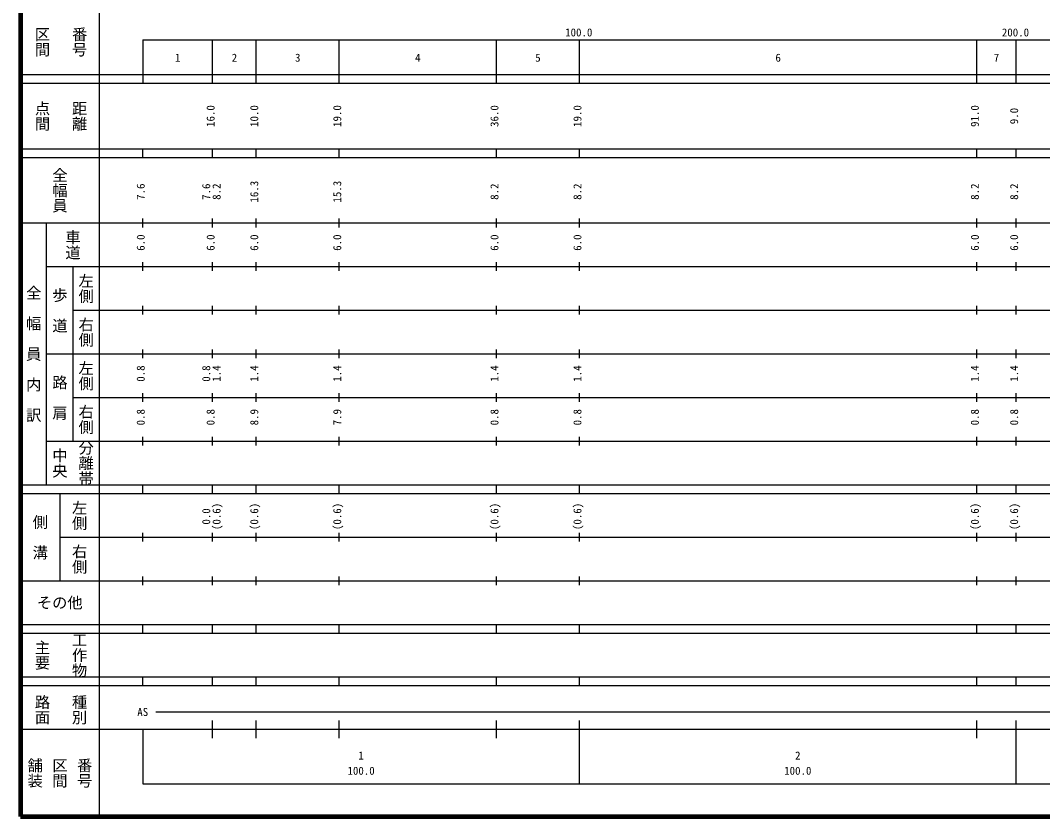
# Model space of a CAD drawing. Units: millimetres on the paper, enlarged 1000 times. Extents: x 40000 to 680000, y 20000 to 380000.
# Drawn here: x 40000 to 274046, y 20000 to 202409 of the extents above; entities that cross this region are included whole.
import ezdxf
from ezdxf.enums import TextEntityAlignment as Align

# ---------------------------------------------------------------- set-up
doc = ezdxf.new("R2010")
doc.units = ezdxf.units.MM
doc.header["$LTSCALE"] = 1000
doc.layers.add('M-TTL', color=2, linetype='Continuous', lineweight=140)
doc.layers.add('M-TTL-BAND', color=7, linetype='Continuous', lineweight=25)
doc.styles.add('@ＭＳ ゴシック', font='')
doc.styles.add('ＭＳ ゴシック', font='')
doc.styles.get('@ＭＳ ゴシック').set_extended_font_data('@MS Gothic')
doc.styles.get('ＭＳ ゴシック').set_extended_font_data('MS Gothic')

msp = doc.modelspace()

# ---------------------------------------------------------------- linework, layer by layer
at = {"layer": 'M-TTL'}
for p, q in [((40000, 380000), (40000, 20000)), ((40000, 20000), (680000, 20000))]:
    msp.add_line(p, q, dxfattribs=at)
at = {"layer": 'M-TTL-BAND'}
for p, q in [((58000, 370000), (58000, 20000)), ((68000, 198000), (579000, 198000)), ((68000, 198000), (68000, 188000)), ((84000, 188000), (84000, 198000)), ((94000, 188000), (94000, 198000)), ((113000, 188000), (113000, 198000)), ((149000, 188000), (149000, 198000)), ((168000, 188000), (168000, 198000)), ((259000, 188000), (259000, 198000)), ((268000, 188000), (268000, 198000)), ((40000, 190000), (579000, 190000)), ((40000, 188000), (579000, 188000)), ((40000, 173000), (579000, 173000)), ((40000, 171000), (579000, 171000)), ((68000, 171000), (68000, 173000)), ((84000, 171000), (84000, 173000)), ((94000, 171000), (94000, 173000)), ((113000, 171000), (113000, 173000)), ((149000, 171000), (149000, 173000)), ((168000, 171000), (168000, 173000)), ((259000, 171000), (259000, 173000)), ((268000, 171000), (268000, 173000)), ((68000, 155000), (68000, 157000)), ((84000, 155000), (84000, 157000)), ((94000, 155000), (94000, 157000)), ((113000, 155000), (113000, 157000)), ((149000, 155000), (149000, 157000)), ((168000, 155000), (168000, 157000)), ((259000, 155000), (259000, 157000)), ((268000, 155000), (268000, 157000)), ((40000, 156000), (579000, 156000)), ((46000, 96000), (46000, 156000)), ((46000, 146000), (579000, 146000)), ((52000, 146000), (52000, 106000)), ((68000, 145000), (68000, 147000)), ((84000, 145000), (84000, 147000)), ((94000, 145000), (94000, 147000)), ((113000, 145000), (113000, 147000)), ((149000, 145000), (149000, 147000)), ((168000, 145000), (168000, 147000)), ((259000, 145000), (259000, 147000)), ((268000, 145000), (268000, 147000)), ((52000, 136000), (579000, 136000)), ((68000, 135000), (68000, 137000)), ((84000, 135000), (84000, 137000)), ((94000, 135000), (94000, 137000)), ((113000, 135000), (113000, 137000)), ((149000, 135000), (149000, 137000)), ((168000, 135000), (168000, 137000)), ((259000, 135000), (259000, 137000)), ((268000, 135000), (268000, 137000)), ((68000, 125000), (68000, 127000)), ((84000, 125000), (84000, 127000)), ((94000, 125000), (94000, 127000)), ((113000, 125000), (113000, 127000)), ((149000, 125000), (149000, 127000)), ((168000, 125000), (168000, 127000)), ((259000, 125000), (259000, 127000)), ((268000, 125000), (268000, 127000)), ((46000, 126000), (579000, 126000)), ((52000, 116000), (579000, 116000)), ((68000, 115000), (68000, 117000)), ((84000, 115000), (84000, 117000)), ((94000, 115000), (94000, 117000)), ((113000, 115000), (113000, 117000)), ((149000, 115000), (149000, 117000)), ((168000, 115000), (168000, 117000)), ((259000, 115000), (259000, 117000)), ((268000, 115000), (268000, 117000)), ((46000, 106000), (579000, 106000)), ((68000, 105000), (68000, 107000)), ((84000, 105000), (84000, 107000)), ((94000, 105000), (94000, 107000)), ((113000, 105000), (113000, 107000)), ((149000, 105000), (149000, 107000)), ((168000, 105000), (168000, 107000)), ((259000, 105000), (259000, 107000)), ((268000, 105000), (268000, 107000)), ((40000, 96000), (579000, 96000)), ((68000, 94000), (68000, 96000)), ((84000, 94000), (84000, 96000)), ((94000, 94000), (94000, 96000)), ((113000, 94000), (113000, 96000)), ((149000, 94000), (149000, 96000)), ((168000, 94000), (168000, 96000)), ((259000, 94000), (259000, 96000)), ((268000, 94000), (268000, 96000)), ((40000, 94000), (579000, 94000)), ((49000, 94000), (49000, 74000)), ((68000, 83000), (68000, 85000)), ((84000, 83000), (84000, 85000)), ((94000, 83000), (94000, 85000)), ((113000, 83000), (113000, 85000)), ((149000, 83000), (149000, 85000)), ((168000, 83000), (168000, 85000)), ((259000, 83000), (259000, 85000)), ((268000, 83000), (268000, 85000)), ((49000, 84000), (579000, 84000)), ((68000, 73000), (68000, 75000)), ((84000, 73000), (84000, 75000)), ((94000, 73000), (94000, 75000)), ((113000, 73000), (113000, 75000)), ((149000, 73000), (149000, 75000)), ((168000, 73000), (168000, 75000)), ((259000, 73000), (259000, 75000)), ((268000, 73000), (268000, 75000)), ((40000, 74000), (579000, 74000)), ((40000, 64000), (579000, 64000)), ((68000, 62000), (68000, 64000)), ((84000, 62000), (84000, 64000)), ((94000, 62000), (94000, 64000)), ((113000, 62000), (113000, 64000)), ((149000, 62000), (149000, 64000)), ((168000, 62000), (168000, 64000)), ((259000, 62000), (259000, 64000)), ((268000, 62000), (268000, 64000)), ((40000, 62000), (579000, 62000)), ((40000, 52000), (579000, 52000)), ((68000, 50000), (68000, 52000)), ((84000, 50000), (84000, 52000)), ((94000, 50000), (94000, 52000)), ((113000, 50000), (113000, 52000)), ((149000, 50000), (149000, 52000)), ((168000, 50000), (168000, 52000)), ((259000, 50000), (259000, 52000)), ((268000, 50000), (268000, 52000)), ((40000, 50000), (579000, 50000)), ((71000, 44000), (529000, 44000)), ((40000, 40000), (579000, 40000)), ((68000, 40000), (68000, 27500)), ((84000, 38000), (84000, 42000)), ((94000, 38000), (94000, 42000)), ((113000, 38000), (113000, 42000)), ((149000, 38000), (149000, 42000)), ((168000, 27500), (168000, 42000)), ((259000, 38000), (259000, 42000)), ((268000, 27500), (268000, 42000)), ((68000, 27500), (579000, 27500))]:
    msp.add_line(p, q, dxfattribs=at)

# ---------------------------------------------------------------- texts
at = {"layer": 'M-TTL-BAND', "style": '@ＭＳ ゴシック'}
for s, p in [('区間', (45000, 197500)), ('番号', (53500, 197500)), ('点間', (45000, 180500)), ('距離', (53500, 180500)), ('全幅員', (49000, 163500)), ('車道', (52000, 151000)), ('左側', (55000, 141000)), ('全\u3000幅\u3000員\u3000内\u3000訳', (43000, 126000)), ('歩\u3000道', (49000, 136000)), ('右側', (55000, 131000)), ('左側', (55000, 121000)), ('路\u3000肩', (49000, 116000)), ('右側', (55000, 111000)), ('分離帯', (55000, 101000)), ('中央', (49000, 101000)), ('左側', (53500, 89000)), ('側\u3000溝', (44500, 84000)), ('右側', (53500, 79000)), ('工作物', (53500, 57000)), ('主要', (45000, 57000)), ('路面', (45000, 44500)), ('種別', (53500, 44500)), ('舗装', (43333, 30000)), ('区間', (49000, 30000)), ('番号', (54667, 30000))]:
    msp.add_text(s, height=2566, rotation=270, dxfattribs=at).set_placement(p, align=Align.MIDDLE_CENTER)
at = {"layer": 'M-TTL-BAND', "style": 'ＭＳ ゴシック'}
for s, p in [('100.0', (167844, 198195)), ('200.0', (267844, 198195)), ('1', (76000, 192405)), ('2', (89000, 192405)), ('3', (103500, 192405)), ('4', (131000, 192405)), ('5', (158500, 192405)), ('6', (213500, 192405)), ('7', (263500, 192405)), ('AS', (68000, 42500)), ('1', (118000, 32523)), ('2', (218000, 32523)), ('100.0', (118000, 29033)), ('100.0', (218000, 29033))]:
    msp.add_text(s, height=1833, dxfattribs=at).set_placement(p, align=Align.BOTTOM_CENTER)
for s, p in [('16.0', (85000, 180500)), ('10.0', (95000, 180500)), ('19.0', (114000, 180500)), ('36.0', (150000, 180500)), ('19.0', (169000, 180500)), ('91.0', (260000, 180500)), ('9.0', (269000, 180500)), ('7.6', (69000, 163174)), ('7.6', (84000, 163174)), ('8.2', (86370, 163174)), ('16.3', (95000, 163174)), ('15.3', (114000, 163174)), ('8.2', (150000, 163174)), ('8.2', (169000, 163174)), ('8.2', (260000, 163174)), ('8.2', (269000, 163174)), ('6.0', (69000, 151500)), ('6.0', (85000, 151500)), ('6.0', (95000, 151500)), ('6.0', (114000, 151500)), ('6.0', (150000, 151500)), ('6.0', (169000, 151500)), ('6.0', (260000, 151500)), ('6.0', (269000, 151500)), ('0.8', (69000, 121500)), ('0.8', (84000, 121500)), ('1.4', (86370, 121500)), ('1.4', (95000, 121500)), ('1.4', (114000, 121500)), ('1.4', (150000, 121500)), ('1.4', (169000, 121500)), ('1.4', (260000, 121500)), ('1.4', (269000, 121500)), ('0.8', (69000, 111500)), ('0.8', (85000, 111500)), ('8.9', (95000, 111500)), ('7.9', (114000, 111500)), ('0.8', (150000, 111500)), ('0.8', (169000, 111500)), ('0.8', (260000, 111500)), ('0.8', (269000, 111500)), ('(0.6)', (86370, 88764)), ('(0.6)', (95000, 88764)), ('(0.6)', (114000, 88764)), ('(0.6)', (150000, 88764)), ('(0.6)', (169000, 88764)), ('(0.6)', (260000, 88764)), ('(0.6)', (269000, 88764)), ('0.0', (84000, 88764))]:
    msp.add_text(s, height=1833, rotation=90, dxfattribs=at).set_placement(p, align=Align.BOTTOM_CENTER)
msp.add_text('その他', height=2566, dxfattribs=at).set_placement((49000, 69000), align=Align.MIDDLE_CENTER)

doc.saveas('drawing.dxf')
